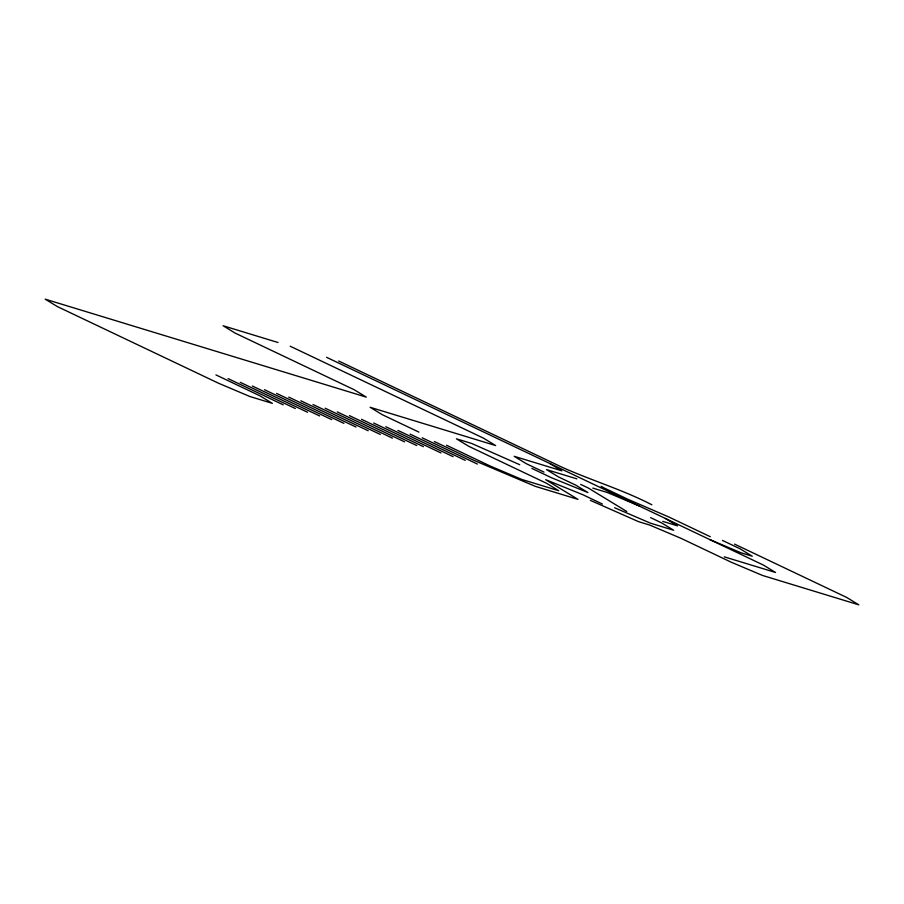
<?xml version="1.0" encoding="UTF-8"?>
<svg xmlns="http://www.w3.org/2000/svg" width="904" height="904" viewBox="0 0 904 904"><rect width="100%" height="100%" fill="white"/><g stroke="black" fill="none" stroke-linecap="round" stroke-linejoin="round"><path stroke-width="1.36" d="M278.025 342.503L223.107 325.756L235.266 333.169L354.153 389.714L366.312 397.127L45.2 299.167L57.359 306.58L218.542 383.239L249.809 396.483L272.33 403.353L260.171 395.941L215.943 374.9M576.831 478.849L546.491 469.594L558.649 477.007L575.791 485.154L587.95 492.567L551.519 477.753L531.868 468.408M592.809 488.092L607.59 492.601L638.857 505.833M662.768 521.359L677.537 525.868L665.378 518.455M724.285 556.841L775.53 572.469L763.371 565.056L326.559 357.306M709.753 539.564L741.031 552.796L752.252 556.22L740.093 548.807L722.443 540.422M651.841 504.771C622.833 489.753 591.51 480.487 561.802 467.119L338.695 361.012M734.579 544.118L846.641 597.42L858.8 604.832L762.513 575.452L731.246 562.22L680.949 538.298L649.682 525.054L638.563 521.664L590.335 500.353M710.307 536.716L668.937 517.043L628.133 499.392L603.205 487.527M290.161 346.209L483.493 438.157L495.652 445.57L370.098 407.263L382.256 414.676L418.902 432.112M580.673 484.386L588.188 487.957L626.732 511.461M544.005 472.114L526.354 463.718L514.195 456.305L561.836 470.837L549.666 463.413M614.607 507.754L650.394 523.145L673.706 530.264L661.671 522.919L650.631 517.653M519.732 464.712L471.504 443.401L456.418 438.802L468.588 446.214L546.57 483.301L558.728 490.714L521.981 479.504L490.702 466.261L446.474 445.231M602.471 504.059L582.82 494.714L545.688 479.685L577.984 499.37L535.292 486.341L474.024 460.396L434.349 441.525M422.213 437.818L477.368 464.057M410.077 434.123L465.232 460.351M397.941 430.417L453.107 456.656M385.816 426.722L440.971 452.949M373.68 423.015L423.411 446.666M361.543 419.32L416.699 445.548M349.407 415.614L404.574 441.853M337.282 411.919L392.438 438.146M325.146 408.212L380.301 434.451M313.01 404.517L368.165 430.745M300.874 400.811L356.04 427.05M288.749 397.116L343.904 423.343M276.613 393.409L331.768 419.648M264.476 389.714L319.632 415.942M252.34 386.008L307.507 412.247M240.215 382.313L295.371 408.54M228.079 378.606L283.234 404.834M601.103 486.25L603.25 487.561"/></g></svg>
